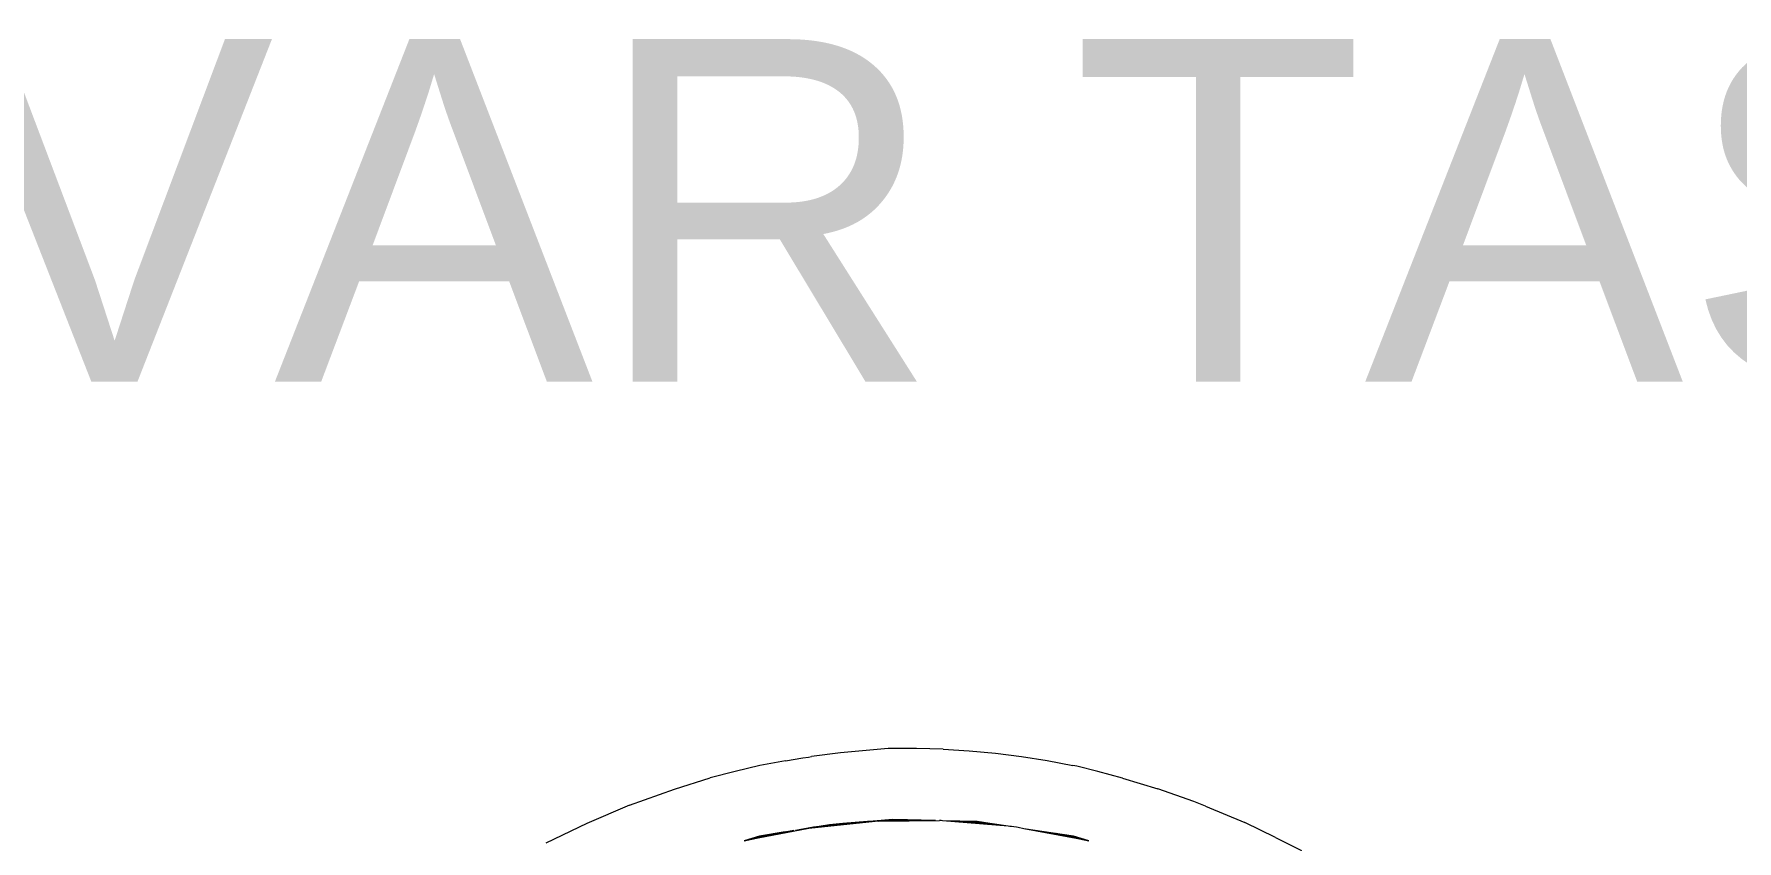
# Model space of a CAD drawing. Header units: millimetres. Extents: x 7998 to 72132, y -12523 to 5591.
# Drawn here: x 64882.3 to 64956.8, y -9497.7 to -9462.4 of the extents above; entities that cross this region are included whole.
import ezdxf
from ezdxf import colors
from ezdxf.entities.mleader import LeaderData, LeaderLine
from ezdxf.math import Vec2, Vec3

# ---------------------------------------------------------------- set-up
doc = ezdxf.new("R2010")
doc.units = ezdxf.units.MM
doc.layers.add('Xray_Furniture Temporary', color=23, linetype='Continuous', lineweight=15)
doc.layers.add('Xray_Text', color=253, linetype='Continuous', lineweight=20)
doc.styles.get("Standard").update_dxf_attribs({"font": 'arial.ttf'})

msp = doc.modelspace()

# ---------------------------------------------------------------- linework, layer by layer
at = {"layer": 'Xray_Furniture Temporary', "lineweight": 0}
for p, q in [((64917.575, -9493.848), (64916.308, -9494.014)), ((64919.673, -9493.659), (64917.575, -9493.848)), ((64919.749, -9493.657), (64919.673, -9493.659)), ((64920.904, -9493.665), (64919.749, -9493.657)), ((64922.069, -9493.687), (64920.904, -9493.665)), ((64922.069, -9493.687), (64923.214, -9493.758)), ((64923.214, -9493.758), (64924.363, -9493.863)), ((64924.363, -9493.863), (64925.499, -9494.003)), ((64912.967, -9494.667), (64911.879, -9494.949)), ((64914.054, -9494.408), (64912.967, -9494.667)), ((64915.175, -9494.191), (64914.054, -9494.408)), ((64915.175, -9494.191), (64915.926, -9494.068)), ((64915.926, -9494.068), (64916.175, -9494.035)), ((64916.175, -9494.035), (64916.308, -9494.014)), ((64925.499, -9494.003), (64926.624, -9494.189)), ((64926.624, -9494.189), (64927.747, -9494.409)), ((64927.921, -9494.439), (64927.747, -9494.409)), ((64928.844, -9494.669), (64927.921, -9494.439)), ((64929.928, -9494.951), (64928.844, -9494.669)), ((64908.342, -9496.143), (64910.313, -9495.433)), ((64910.313, -9495.433), (64911.879, -9494.949)), ((64929.928, -9494.951), (64931.464, -9495.424)), ((64931.469, -9495.429), (64931.464, -9495.424)), ((64933.04, -9495.983), (64931.469, -9495.429)), ((64908.342, -9496.143), (64906.47, -9496.94)), ((64933.563, -9496.182), (64933.04, -9495.983)), ((64933.563, -9496.182), (64935.272, -9496.906)), ((64919.247, -9496.837), (64916.192, -9497.159)), ((64918.762, -9496.863), (64917.676, -9496.948)), ((64917.699, -9496.954), (64918.762, -9496.863)), ((64919.247, -9496.837), (64918.762, -9496.863)), ((64919.011, -9496.841), (64918.762, -9496.863)), ((64919.877, -9496.771), (64919.011, -9496.841)), ((64919.831, -9496.798), (64919.011, -9496.841)), ((64919.26, -9496.837), (64919.831, -9496.807)), ((64919.26, -9496.837), (64921.919, -9496.813)), ((64920.507, -9496.786), (64919.831, -9496.798)), ((64919.831, -9496.807), (64920.72, -9496.791)), ((64921.732, -9496.815), (64919.877, -9496.771)), ((64921.981, -9496.816), (64921.919, -9496.813)), ((64922.045, -9496.822), (64921.981, -9496.816)), ((64923.557, -9496.858), (64922.045, -9496.822)), ((64924.919, -9497.065), (64922.045, -9496.822)), ((64922.461, -9496.832), (64923.045, -9496.863)), ((64923.046, -9496.854), (64922.768, -9496.839)), ((64923.045, -9496.863), (64924.108, -9496.954)), ((64924.109, -9496.945), (64923.046, -9496.854)), ((64924.109, -9496.945), (64923.557, -9496.858)), ((64936.624, -9497.555), (64935.272, -9496.906)), ((64906.47, -9496.94), (64904.677, -9497.801)), ((64916.192, -9497.159), (64913.365, -9497.703)), ((64913.365, -9497.703), (64914.579, -9497.434)), ((64914.034, -9497.5), (64913.365, -9497.703)), ((64913.572, -9497.65), (64913.365, -9497.703)), ((64914.578, -9497.425), (64913.572, -9497.65)), ((64915.163, -9497.315), (64914.034, -9497.5)), ((64915.217, -9497.305), (64914.578, -9497.425)), ((64914.579, -9497.434), (64915.534, -9497.254)), ((64915.534, -9497.254), (64915.217, -9497.305)), ((64915.605, -9497.241), (64916.645, -9497.081)), ((64916.392, -9497.111), (64915.772, -9497.215)), ((64916.645, -9497.072), (64916.392, -9497.111)), ((64917.676, -9496.948), (64916.645, -9497.072)), ((64916.645, -9497.081), (64917.699, -9496.954)), ((64917.093, -9496.995), (64916.645, -9497.072)), ((64917.676, -9496.948), (64917.093, -9496.995)), ((64924.108, -9496.954), (64924.491, -9497)), ((64924.218, -9496.959), (64924.109, -9496.945)), ((64924.919, -9497.065), (64924.218, -9496.959)), ((64924.996, -9497.071), (64924.919, -9497.065)), ((64925.057, -9497.075), (64924.996, -9497.071)), ((64925.16, -9497.088), (64925.057, -9497.075)), ((64925.276, -9497.105), (64925.16, -9497.088)), ((64925.361, -9497.122), (64925.276, -9497.105)), ((64925.603, -9497.17), (64925.361, -9497.122)), ((64927.774, -9497.5), (64925.603, -9497.17)), ((64928.442, -9497.703), (64925.603, -9497.17)), ((64926.764, -9497.347), (64927.228, -9497.434)), ((64927.229, -9497.425), (64927.013, -9497.385)), ((64927.228, -9497.434), (64928.442, -9497.703)), ((64928.235, -9497.65), (64927.229, -9497.425)), ((64928.442, -9497.703), (64927.774, -9497.5)), ((64928.442, -9497.703), (64928.235, -9497.65)), ((64936.624, -9497.555), (64937.761, -9498.133))]:
    msp.add_line(p, q, dxfattribs=at)

# ---------------------------------------------------------------- leaders
at = {"layer": 'Xray_Text', "linetype": 'Continuous', "lineweight": 0}
ml = msp.add_multileader_mtext('Standard', dxfattribs=at)
ml.set_content('DUVAR TASARIMI', color=256)
ml.set_leader_properties()
ml.build(insert=Vec2(0, 0))
ml.multileader.update_dxf_attribs({"arrow_head_size": 24})
ctx = ml.context
ctx.base_point, ctx.char_height, ctx.arrow_head_size, ctx.landing_gap_size, ctx.plane_origin = Vec3(64836.547, -9470.208), 15, 24, 12, Vec3(64735.585, -9470.208)
notes = []
notes.append((ctx, [(0, (1, 1, 0), (64788.547, -9470.208), (1, 0), 48, [(0, [(64735.585, -9470.208)], 0, [])])]))
ctx.mtext.insert, ctx.mtext.flow_direction = Vec3(64848.547, -9462.58), 5
for ctx, leaders in notes:
    for number, flags, end, landing, length, lines in leaders:
        leader = LeaderData()
        leader.index, (leader.has_last_leader_line, leader.has_dogleg_vector, leader.attachment_direction) = number, flags
        leader.last_leader_point, leader.dogleg_vector, leader.dogleg_length = Vec3(end), Vec3(landing), length
        for number, points, colour, breaks in lines:
            line = LeaderLine()
            line.index, line.vertices, line.color, line.breaks = number, Vec3.list(points), colors.encode_raw_color(colour), breaks
            leader.lines.append(line)
        ctx.leaders.append(leader)

doc.saveas('drawing.dxf')
